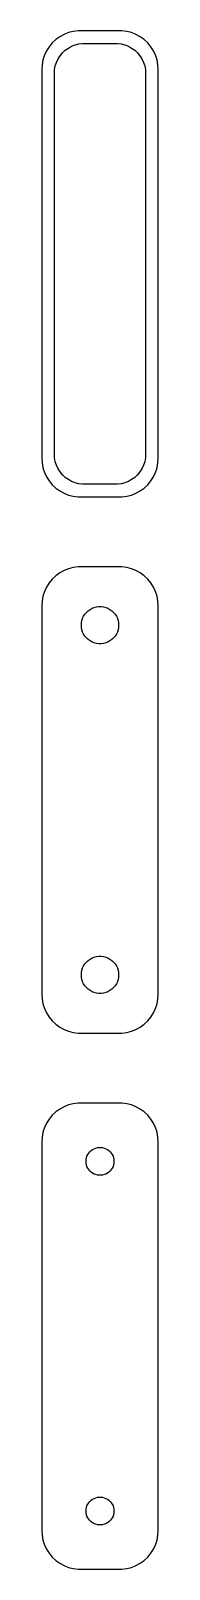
# Model space of a CAD drawing. Header units: metres. Extents: x -8 to 8, y 108 to 306.
import ezdxf

# ---------------------------------------------------------------- set-up
doc = ezdxf.new("R2010")
doc.units = ezdxf.units.M

msp = doc.modelspace()

# ---------------------------------------------------------------- linework, layer by layer
for p, q in [((-5.17912, 305.222), (-5.68712, 304.853)), ((-4.62889, 305.524), (-5.17912, 305.222)), ((-4.04507, 305.755), (-4.62889, 305.524)), ((-3.4369, 305.911), (-4.04507, 305.755)), ((-2.81395, 305.99), (-3.4369, 305.911)), ((2.81395, 305.99), (-2.81395, 305.99)), ((3.4369, 305.911), (2.81395, 305.99)), ((4.04507, 305.755), (3.4369, 305.911)), ((4.62889, 305.524), (4.04507, 305.755)), ((5.17912, 305.222), (4.62889, 305.524)), ((5.68712, 304.853), (5.17912, 305.222)), ((-6.88153, 303.409), (-7.14888, 302.841)), ((-6.54507, 303.939), (-6.88153, 303.409)), ((-6.14484, 304.423), (-6.54507, 303.939)), ((-5.68712, 304.853), (-6.14484, 304.423)), ((-5.13301, 302.776), (-4.82301, 303.151)), ((-4.82301, 303.151), (-4.46851, 303.484)), ((-4.46851, 303.484), (-4.07506, 303.77)), ((-4.07506, 303.77), (-3.64888, 304.004)), ((-3.64888, 304.004), (-3.1967, 304.183)), ((-3.1967, 304.183), (-2.72565, 304.304)), ((-2.72565, 304.304), (-2.24316, 304.365)), ((-2.24316, 304.365), (2.24316, 304.365)), ((2.24316, 304.365), (2.72565, 304.304)), ((2.72565, 304.304), (3.1967, 304.183)), ((3.1967, 304.183), (3.64888, 304.004)), ((3.64888, 304.004), (4.07506, 303.77)), ((4.07506, 303.77), (4.46851, 303.484)), ((4.46851, 303.484), (4.82301, 303.151)), ((4.82301, 303.151), (5.13301, 302.776)), ((6.14484, 304.423), (5.68712, 304.853)), ((6.54507, 303.939), (6.14484, 304.423)), ((6.88153, 303.409), (6.54507, 303.939)), ((7.14888, 302.841), (6.88153, 303.409)), ((-7.46057, 301.627), (-7.5, 301)), ((-7.5, 301), (-7.5, 251)), ((-7.34291, 302.243), (-7.46057, 301.627)), ((-7.14888, 302.841), (-7.34291, 302.243)), ((-5.87262, 300.5), (-5.84209, 300.985)), ((-5.84209, 300.985), (-5.75096, 301.463)), ((-5.75096, 301.463), (-5.60068, 301.926)), ((-5.60068, 301.926), (-5.3936, 302.366)), ((-5.3936, 302.366), (-5.13301, 302.776)), ((5.13301, 302.776), (5.3936, 302.366)), ((5.3936, 302.366), (5.60068, 301.926)), ((5.60068, 301.926), (5.75096, 301.463)), ((5.75096, 301.463), (5.84209, 300.985)), ((5.84209, 300.985), (5.87262, 300.5)), ((7.34291, 302.243), (7.14888, 302.841)), ((7.46057, 301.627), (7.34291, 302.243)), ((7.5, 301), (7.46057, 301.627)), ((7.5, 251), (7.5, 301)), ((-5.87262, 251.5), (-5.87262, 300.5)), ((5.87262, 300.5), (5.87262, 251.5)), ((-5.84209, 251.015), (-5.87262, 251.5)), ((5.87262, 251.5), (5.84209, 251.015)), ((-7.5, 251), (-7.46057, 250.373)), ((-7.46057, 250.373), (-7.34291, 249.757)), ((-7.34291, 249.757), (-7.14888, 249.159)), ((-5.75096, 250.537), (-5.84209, 251.015)), ((-5.60068, 250.074), (-5.75096, 250.537)), ((-5.3936, 249.634), (-5.60068, 250.074)), ((-5.13301, 249.224), (-5.3936, 249.634)), ((5.3936, 249.634), (5.13301, 249.224)), ((5.60068, 250.074), (5.3936, 249.634)), ((5.75096, 250.537), (5.60068, 250.074)), ((5.84209, 251.015), (5.75096, 250.537)), ((7.14888, 249.159), (7.34291, 249.757)), ((7.34291, 249.757), (7.46057, 250.373)), ((7.46057, 250.373), (7.5, 251)), ((-7.14888, 249.159), (-6.88153, 248.591)), ((-6.88153, 248.591), (-6.54507, 248.061)), ((-6.54507, 248.061), (-6.14484, 247.577)), ((-6.14484, 247.577), (-5.68712, 247.147)), ((-4.82301, 248.849), (-5.13301, 249.224)), ((-4.46851, 248.516), (-4.82301, 248.849)), ((-4.07506, 248.23), (-4.46851, 248.516)), ((-3.64888, 247.996), (-4.07506, 248.23)), ((-3.1967, 247.817), (-3.64888, 247.996)), ((-2.72565, 247.696), (-3.1967, 247.817)), ((-2.24316, 247.635), (-2.72565, 247.696)), ((2.24316, 247.635), (-2.24316, 247.635)), ((2.72565, 247.696), (2.24316, 247.635)), ((3.1967, 247.817), (2.72565, 247.696)), ((3.64888, 247.996), (3.1967, 247.817)), ((4.07506, 248.23), (3.64888, 247.996)), ((4.46851, 248.516), (4.07506, 248.23)), ((4.82301, 248.849), (4.46851, 248.516)), ((5.13301, 249.224), (4.82301, 248.849)), ((5.68712, 247.147), (6.14484, 247.577)), ((6.14484, 247.577), (6.54507, 248.061)), ((6.54507, 248.061), (6.88153, 248.591)), ((6.88153, 248.591), (7.14888, 249.159)), ((-5.68712, 247.147), (-5.17912, 246.778)), ((-5.17912, 246.778), (-4.62889, 246.476)), ((-4.62889, 246.476), (-4.04507, 246.245)), ((-4.04507, 246.245), (-3.4369, 246.089)), ((-3.4369, 246.089), (-2.81395, 246.01)), ((-2.81395, 246.01), (2.81395, 246.01)), ((2.81395, 246.01), (3.4369, 246.089)), ((3.4369, 246.089), (4.04507, 246.245)), ((4.04507, 246.245), (4.62889, 246.476)), ((4.62889, 246.476), (5.17912, 246.778)), ((5.17912, 246.778), (5.68712, 247.147)), ((-5.68712, 235.853), (-6.14484, 235.423)), ((-5.17912, 236.222), (-5.68712, 235.853)), ((-4.62889, 236.524), (-5.17912, 236.222)), ((-4.04507, 236.755), (-4.62889, 236.524)), ((-3.4369, 236.911), (-4.04507, 236.755)), ((-2.81395, 236.99), (-3.4369, 236.911)), ((2.81395, 236.99), (-2.81395, 236.99)), ((3.4369, 236.911), (2.81395, 236.99)), ((4.04507, 236.755), (3.4369, 236.911)), ((4.62889, 236.524), (4.04507, 236.755)), ((5.17912, 236.222), (4.62889, 236.524)), ((5.68712, 235.853), (5.17912, 236.222)), ((6.14484, 235.423), (5.68712, 235.853)), ((-7.14888, 233.841), (-7.34291, 233.243)), ((-6.88153, 234.409), (-7.14888, 233.841)), ((-6.54507, 234.939), (-6.88153, 234.409)), ((-6.14484, 235.423), (-6.54507, 234.939)), ((6.54507, 234.939), (6.14484, 235.423)), ((6.88153, 234.409), (6.54507, 234.939)), ((7.14888, 233.841), (6.88153, 234.409)), ((7.34291, 233.243), (7.14888, 233.841)), ((-7.46057, 232.627), (-7.5, 232)), ((-7.5, 232), (-7.5, 182)), ((-7.34291, 233.243), (-7.46057, 232.627)), ((-1.28598, 231.526), (-1.02187, 231.672)), ((-1.02187, 231.672), (-0.741638, 231.783)), ((-0.741638, 231.783), (-0.449707, 231.857)), ((-0.449707, 231.857), (-0.150696, 231.895)), ((-0.150696, 231.895), (0.150696, 231.895)), ((0.150696, 231.895), (0.449707, 231.857)), ((0.449707, 231.857), (0.741638, 231.783)), ((0.741638, 231.783), (1.02187, 231.672)), ((1.02187, 231.672), (1.28598, 231.526)), ((7.46057, 232.627), (7.34291, 233.243)), ((7.5, 232), (7.46057, 232.627)), ((7.5, 182), (7.5, 232)), ((-2.39999, 229.5), (-2.38107, 229.801)), ((-2.38107, 229.801), (-2.32458, 230.097)), ((-2.32458, 230.097), (-2.23146, 230.383)), ((-2.23146, 230.383), (-2.10313, 230.656)), ((-2.10313, 230.656), (-1.94164, 230.911)), ((-1.94164, 230.911), (-1.74951, 231.143)), ((-1.74951, 231.143), (-1.52982, 231.349)), ((-1.52982, 231.349), (-1.28598, 231.526)), ((1.28598, 231.526), (1.52982, 231.349)), ((1.52982, 231.349), (1.74951, 231.143)), ((1.74951, 231.143), (1.94164, 230.911)), ((1.94164, 230.911), (2.10313, 230.656)), ((2.10313, 230.656), (2.23146, 230.383)), ((2.23146, 230.383), (2.32458, 230.097)), ((2.32458, 230.097), (2.38107, 229.801)), ((2.38107, 229.801), (2.39999, 229.5)), ((-2.38107, 229.199), (-2.39999, 229.5)), ((-2.32458, 228.903), (-2.38107, 229.199)), ((-2.23146, 228.617), (-2.32458, 228.903)), ((-2.10313, 228.344), (-2.23146, 228.617)), ((-1.94164, 228.089), (-2.10313, 228.344)), ((-1.74951, 227.857), (-1.94164, 228.089)), ((-1.52982, 227.651), (-1.74951, 227.857)), ((1.74951, 227.857), (1.52982, 227.651)), ((1.94164, 228.089), (1.74951, 227.857)), ((2.10313, 228.344), (1.94164, 228.089)), ((2.23146, 228.617), (2.10313, 228.344)), ((2.32458, 228.903), (2.23146, 228.617)), ((2.38107, 229.199), (2.32458, 228.903)), ((2.39999, 229.5), (2.38107, 229.199)), ((-1.28598, 227.474), (-1.52982, 227.651)), ((-1.02187, 227.328), (-1.28598, 227.474)), ((-0.741638, 227.217), (-1.02187, 227.328)), ((-0.449707, 227.143), (-0.741638, 227.217)), ((-0.150696, 227.105), (-0.449707, 227.143)), ((0.150696, 227.105), (-0.150696, 227.105)), ((0.449707, 227.143), (0.150696, 227.105)), ((0.741638, 227.217), (0.449707, 227.143)), ((1.02187, 227.328), (0.741638, 227.217)), ((1.28598, 227.474), (1.02187, 227.328)), ((1.52982, 227.651), (1.28598, 227.474)), ((-1.94164, 185.911), (-1.74951, 186.143)), ((-1.74951, 186.143), (-1.52982, 186.349)), ((-1.52982, 186.349), (-1.28598, 186.526)), ((-1.28598, 186.526), (-1.02187, 186.672)), ((-1.02187, 186.672), (-0.741638, 186.783)), ((-0.741638, 186.783), (-0.449707, 186.857)), ((-0.449707, 186.857), (-0.150696, 186.895)), ((-0.150696, 186.895), (0.150696, 186.895)), ((0.150696, 186.895), (0.449707, 186.857)), ((0.449707, 186.857), (0.741638, 186.783)), ((0.741638, 186.783), (1.02187, 186.672)), ((1.02187, 186.672), (1.28598, 186.526)), ((1.28598, 186.526), (1.52982, 186.349)), ((1.52982, 186.349), (1.74951, 186.143)), ((1.74951, 186.143), (1.94164, 185.911)), ((-2.39999, 184.5), (-2.38107, 184.801)), ((-2.38107, 184.199), (-2.39999, 184.5)), ((-2.38107, 184.801), (-2.32458, 185.097)), ((-2.32458, 183.903), (-2.38107, 184.199)), ((-2.32458, 185.097), (-2.23146, 185.383)), ((-2.23146, 185.383), (-2.10313, 185.656)), ((-2.10313, 185.656), (-1.94164, 185.911)), ((1.94164, 185.911), (2.10313, 185.656)), ((2.10313, 185.656), (2.23146, 185.383)), ((2.23146, 185.383), (2.32458, 185.097)), ((2.32458, 185.097), (2.38107, 184.801)), ((2.38107, 184.199), (2.32458, 183.903)), ((2.38107, 184.801), (2.39999, 184.5)), ((2.39999, 184.5), (2.38107, 184.199)), ((-2.23146, 183.617), (-2.32458, 183.903)), ((-2.10313, 183.344), (-2.23146, 183.617)), ((-1.94164, 183.089), (-2.10313, 183.344)), ((-1.74951, 182.857), (-1.94164, 183.089)), ((-1.52982, 182.651), (-1.74951, 182.857)), ((-1.28598, 182.474), (-1.52982, 182.651)), ((-1.02187, 182.328), (-1.28598, 182.474)), ((-0.741638, 182.217), (-1.02187, 182.328)), ((-0.449707, 182.143), (-0.741638, 182.217)), ((-0.150696, 182.105), (-0.449707, 182.143)), ((0.449707, 182.143), (0.150696, 182.105)), ((0.741638, 182.217), (0.449707, 182.143)), ((1.02187, 182.328), (0.741638, 182.217)), ((1.28598, 182.474), (1.02187, 182.328)), ((1.52982, 182.651), (1.28598, 182.474)), ((1.74951, 182.857), (1.52982, 182.651)), ((1.94164, 183.089), (1.74951, 182.857)), ((2.10313, 183.344), (1.94164, 183.089)), ((2.23146, 183.617), (2.10313, 183.344)), ((2.32458, 183.903), (2.23146, 183.617)), ((-7.5, 182), (-7.46057, 181.373)), ((-7.46057, 181.373), (-7.34291, 180.757)), ((-7.34291, 180.757), (-7.14888, 180.159)), ((0.150696, 182.105), (-0.150696, 182.105)), ((7.14888, 180.159), (7.34291, 180.757)), ((7.34291, 180.757), (7.46057, 181.373)), ((7.46057, 181.373), (7.5, 182)), ((-7.14888, 180.159), (-6.88153, 179.591)), ((-6.88153, 179.591), (-6.54507, 179.061)), ((-6.54507, 179.061), (-6.14484, 178.577)), ((-6.14484, 178.577), (-5.68712, 178.147)), ((5.68712, 178.147), (6.14484, 178.577)), ((6.14484, 178.577), (6.54507, 179.061)), ((6.54507, 179.061), (6.88153, 179.591)), ((6.88153, 179.591), (7.14888, 180.159)), ((-5.68712, 178.147), (-5.17912, 177.778)), ((-5.17912, 177.778), (-4.62889, 177.476)), ((-4.62889, 177.476), (-4.04507, 177.245)), ((-4.04507, 177.245), (-3.4369, 177.089)), ((-3.4369, 177.089), (-2.81395, 177.01)), ((-2.81395, 177.01), (2.81395, 177.01)), ((2.81395, 177.01), (3.4369, 177.089)), ((3.4369, 177.089), (4.04507, 177.245)), ((4.04507, 177.245), (4.62889, 177.476)), ((4.62889, 177.476), (5.17912, 177.778)), ((5.17912, 177.778), (5.68712, 178.147)), ((-6.14484, 166.423), (-6.54507, 165.939)), ((-5.68712, 166.853), (-6.14484, 166.423)), ((-5.17912, 167.222), (-5.68712, 166.853)), ((-4.62889, 167.524), (-5.17912, 167.222)), ((-4.04507, 167.755), (-4.62889, 167.524)), ((-3.4369, 167.911), (-4.04507, 167.755)), ((-2.81395, 167.99), (-3.4369, 167.911)), ((2.81395, 167.99), (-2.81395, 167.99)), ((3.4369, 167.911), (2.81395, 167.99)), ((4.04507, 167.755), (3.4369, 167.911)), ((4.62889, 167.524), (4.04507, 167.755)), ((5.17912, 167.222), (4.62889, 167.524)), ((5.68712, 166.853), (5.17912, 167.222)), ((6.14484, 166.423), (5.68712, 166.853)), ((6.54507, 165.939), (6.14484, 166.423)), ((-7.14888, 164.841), (-7.34291, 164.243)), ((-6.88153, 165.409), (-7.14888, 164.841)), ((-6.54507, 165.939), (-6.88153, 165.409)), ((6.88153, 165.409), (6.54507, 165.939)), ((7.14888, 164.841), (6.88153, 165.409)), ((7.34291, 164.243), (7.14888, 164.841)), ((-7.46057, 163.627), (-7.5, 163)), ((-7.5, 163), (-7.5, 113)), ((-7.34291, 164.243), (-7.46057, 163.627)), ((7.46057, 163.627), (7.34291, 164.243)), ((7.5, 163), (7.46057, 163.627)), ((7.5, 113), (7.5, 163)), ((-1.79999, 160.5), (-1.7858, 160.726)), ((-1.7858, 160.274), (-1.79999, 160.5)), ((-1.7858, 160.726), (-1.74344, 160.948)), ((-1.74344, 160.948), (-1.67358, 161.163)), ((-1.67358, 161.163), (-1.57735, 161.367)), ((-1.57735, 161.367), (-1.45622, 161.558)), ((-1.45622, 161.558), (-1.31213, 161.732)), ((-1.31213, 161.732), (-1.14735, 161.887)), ((-1.14735, 161.887), (-0.964478, 162.02)), ((-0.964478, 162.02), (-0.766388, 162.129)), ((-0.766388, 162.129), (-0.556229, 162.212)), ((-0.556229, 162.212), (-0.33728, 162.268)), ((-0.33728, 162.268), (-0.113022, 162.296)), ((-0.113022, 162.296), (0.113022, 162.296)), ((0.113022, 162.296), (0.33728, 162.268)), ((0.33728, 162.268), (0.556229, 162.212)), ((0.556229, 162.212), (0.766388, 162.129)), ((0.766388, 162.129), (0.964478, 162.02)), ((0.964478, 162.02), (1.14735, 161.887)), ((1.14735, 161.887), (1.31213, 161.732)), ((1.31213, 161.732), (1.45622, 161.558)), ((1.45622, 161.558), (1.57735, 161.367)), ((1.57735, 161.367), (1.67358, 161.163)), ((1.67358, 161.163), (1.74344, 160.948)), ((1.74344, 160.948), (1.7858, 160.726)), ((1.7858, 160.726), (1.79999, 160.5)), ((1.79999, 160.5), (1.7858, 160.274)), ((-1.74344, 160.052), (-1.7858, 160.274)), ((-1.67358, 159.837), (-1.74344, 160.052)), ((-1.57735, 159.633), (-1.67358, 159.837)), ((-1.45622, 159.442), (-1.57735, 159.633)), ((-1.31213, 159.268), (-1.45622, 159.442)), ((-1.14735, 159.113), (-1.31213, 159.268)), ((-0.964478, 158.98), (-1.14735, 159.113)), ((-0.766388, 158.871), (-0.964478, 158.98)), ((-0.556229, 158.788), (-0.766388, 158.871)), ((-0.33728, 158.732), (-0.556229, 158.788)), ((-0.113022, 158.704), (-0.33728, 158.732)), ((0.113022, 158.704), (-0.113022, 158.704)), ((0.33728, 158.732), (0.113022, 158.704)), ((0.556229, 158.788), (0.33728, 158.732)), ((0.766388, 158.871), (0.556229, 158.788)), ((0.964478, 158.98), (0.766388, 158.871)), ((1.14735, 159.113), (0.964478, 158.98)), ((1.31213, 159.268), (1.14735, 159.113)), ((1.45622, 159.442), (1.31213, 159.268)), ((1.57735, 159.633), (1.45622, 159.442)), ((1.67358, 159.837), (1.57735, 159.633)), ((1.74344, 160.052), (1.67358, 159.837)), ((1.7858, 160.274), (1.74344, 160.052)), ((-1.31213, 116.732), (-1.14735, 116.887)), ((-1.14735, 116.887), (-0.964478, 117.02)), ((-0.964478, 117.02), (-0.766388, 117.129)), ((-0.766388, 117.129), (-0.556229, 117.212)), ((-0.556229, 117.212), (-0.33728, 117.268)), ((-0.33728, 117.268), (-0.113022, 117.296)), ((-0.113022, 117.296), (0.113022, 117.296)), ((0.113022, 117.296), (0.33728, 117.268)), ((0.33728, 117.268), (0.556229, 117.212)), ((0.556229, 117.212), (0.766388, 117.129)), ((0.766388, 117.129), (0.964478, 117.02)), ((0.964478, 117.02), (1.14735, 116.887)), ((1.14735, 116.887), (1.31213, 116.732)), ((-1.79999, 115.5), (-1.7858, 115.726)), ((-1.7858, 115.274), (-1.79999, 115.5)), ((-1.7858, 115.726), (-1.74344, 115.948)), ((-1.74344, 115.052), (-1.7858, 115.274)), ((-1.74344, 115.948), (-1.67358, 116.163)), ((-1.67358, 114.837), (-1.74344, 115.052)), ((-1.67358, 116.163), (-1.57735, 116.367)), ((-1.57735, 114.633), (-1.67358, 114.837)), ((-1.57735, 116.367), (-1.45622, 116.558)), ((-1.45622, 116.558), (-1.31213, 116.732)), ((1.31213, 116.732), (1.45622, 116.558)), ((1.45622, 116.558), (1.57735, 116.367)), ((1.57735, 116.367), (1.67358, 116.163)), ((1.67358, 114.837), (1.57735, 114.633)), ((1.67358, 116.163), (1.74344, 115.948)), ((1.74344, 115.052), (1.67358, 114.837)), ((1.74344, 115.948), (1.7858, 115.726)), ((1.7858, 115.274), (1.74344, 115.052)), ((1.7858, 115.726), (1.79999, 115.5)), ((1.79999, 115.5), (1.7858, 115.274)), ((-7.5, 113), (-7.46057, 112.373)), ((-1.45622, 114.442), (-1.57735, 114.633)), ((-1.31213, 114.268), (-1.45622, 114.442)), ((-1.14735, 114.113), (-1.31213, 114.268)), ((-0.964478, 113.98), (-1.14735, 114.113)), ((-0.766388, 113.871), (-0.964478, 113.98)), ((-0.556229, 113.788), (-0.766388, 113.871)), ((-0.33728, 113.732), (-0.556229, 113.788)), ((-0.113022, 113.704), (-0.33728, 113.732)), ((0.113022, 113.704), (-0.113022, 113.704)), ((0.33728, 113.732), (0.113022, 113.704)), ((0.556229, 113.788), (0.33728, 113.732)), ((0.766388, 113.871), (0.556229, 113.788)), ((0.964478, 113.98), (0.766388, 113.871)), ((1.14735, 114.113), (0.964478, 113.98)), ((1.31213, 114.268), (1.14735, 114.113)), ((1.45622, 114.442), (1.31213, 114.268)), ((1.57735, 114.633), (1.45622, 114.442)), ((7.46057, 112.373), (7.5, 113)), ((-7.46057, 112.373), (-7.34291, 111.757)), ((-7.34291, 111.757), (-7.14888, 111.159)), ((-7.14888, 111.159), (-6.88153, 110.591)), ((6.88153, 110.591), (7.14888, 111.159)), ((7.14888, 111.159), (7.34291, 111.757)), ((7.34291, 111.757), (7.46057, 112.373)), ((-6.88153, 110.591), (-6.54507, 110.061)), ((-6.54507, 110.061), (-6.14484, 109.577)), ((-6.14484, 109.577), (-5.68712, 109.147)), ((-5.68712, 109.147), (-5.17912, 108.778)), ((5.17912, 108.778), (5.68712, 109.147)), ((5.68712, 109.147), (6.14484, 109.577)), ((6.14484, 109.577), (6.54507, 110.061)), ((6.54507, 110.061), (6.88153, 110.591)), ((-5.17912, 108.778), (-4.62889, 108.476)), ((-4.62889, 108.476), (-4.04507, 108.245)), ((-4.04507, 108.245), (-3.4369, 108.089)), ((-3.4369, 108.089), (-2.81395, 108.01)), ((-2.81395, 108.01), (2.81395, 108.01)), ((2.81395, 108.01), (3.4369, 108.089)), ((3.4369, 108.089), (4.04507, 108.245)), ((4.04507, 108.245), (4.62889, 108.476)), ((4.62889, 108.476), (5.17912, 108.778))]:
    msp.add_line(p, q)

doc.saveas('drawing.dxf')
